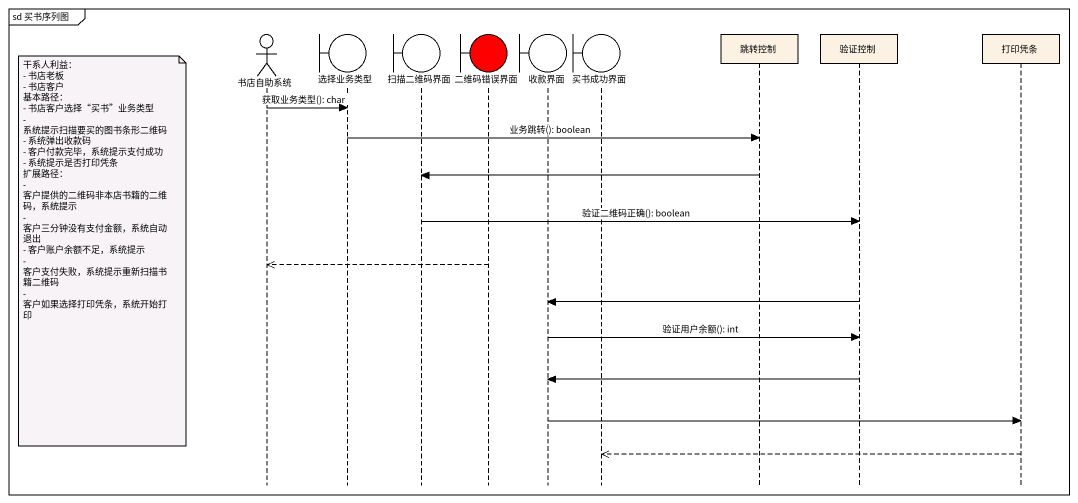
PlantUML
@startuml
mainframe sd 买书序列图
hide footbox
actor 书店自助系统
boundary 选择业务类型
boundary 扫描二维码界面
boundary 二维码错误界面 #FF0000
boundary 收款界面
boundary 买书成功界面
participant 跳转控制
participant 验证控制
participant 打印凭条

书店自助系统 -> 选择业务类型 : 获取业务类型(): char
选择业务类型 -> 跳转控制 : 业务跳转(): boolean
跳转控制 -> 扫描二维码界面
扫描二维码界面 -> 验证控制 : 验证二维码正确(): boolean
note left of 书店自助系统
  干系人利益：
  - 书店老板
  - 书店客户
  基本路径：
  - 书店客户选择“买书”业务类型
  - 系统提示扫描要买的图书条形二维码
  - 系统弹出收款码
  - 客户付款完毕，系统提示支付成功
  - 系统提示是否打印凭条
  扩展路径：
  - 客户提供的二维码非本店书籍的二维码，系统提示
  - 客户三分钟没有支付金额，系统自动退出
  - 客户账户余额不足，系统提示
  - 客户支付失败，系统提示重新扫描书籍二维码
  - 客户如果选择打印凭条，系统开始打印
end note
二维码错误界面 -->> 书店自助系统
验证控制 -> 收款界面
收款界面 -> 验证控制 : 验证用户余额(): int
验证控制 -> 收款界面
收款界面 -> 打印凭条
打印凭条 -->> 买书成功界面
@enduml
